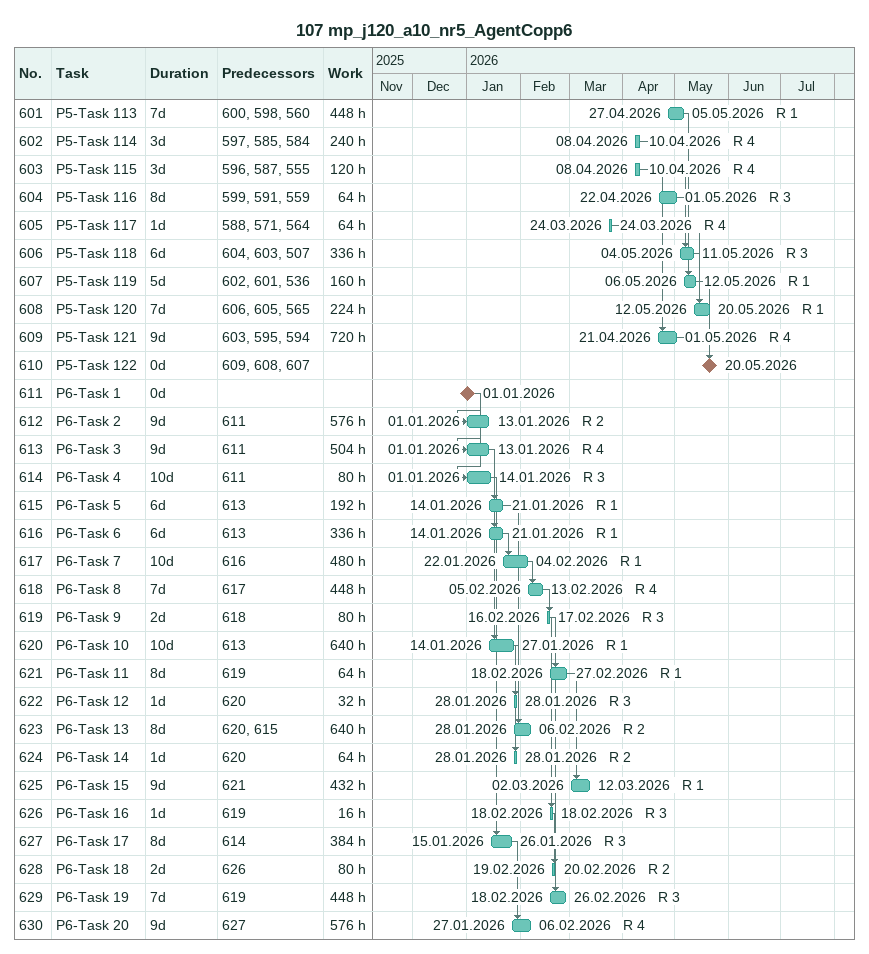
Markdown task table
107 mp_j120_a10_nr5_AgentCopp6

| ID | Task | Duration | Start | Finish | Predecessors | Resources | Work (h) |
|---|---|---|---|---|---|---|---|
| 601 | P5-Task 113 | 7d | 2026-04-27 | 2026-05-05 | 600, 598, 560 | R 1 | 448 |
| 602 | P5-Task 114 | 3d | 2026-04-08 | 2026-04-10 | 597, 585, 584 | R 4 | 240 |
| 603 | P5-Task 115 | 3d | 2026-04-08 | 2026-04-10 | 596, 587, 555 | R 4 | 120 |
| 604 | P5-Task 116 | 8d | 2026-04-22 | 2026-05-01 | 599, 591, 559 | R 3 | 64 |
| 605 | P5-Task 117 | 1d | 2026-03-24 | 2026-03-24 | 588, 571, 564 | R 4 | 64 |
| 606 | P5-Task 118 | 6d | 2026-05-04 | 2026-05-11 | 604, 603, 507 | R 3 | 336 |
| 607 | P5-Task 119 | 5d | 2026-05-06 | 2026-05-12 | 602, 601, 536 | R 1 | 160 |
| 608 | P5-Task 120 | 7d | 2026-05-12 | 2026-05-20 | 606, 605, 565 | R 1 | 224 |
| 609 | P5-Task 121 | 9d | 2026-04-21 | 2026-05-01 | 603, 595, 594 | R 4 | 720 |
| 610 | P5-Task 122 | 0d | 2026-05-20 | 2026-05-20 | 609, 608, 607 |  |  |
| 611 | P6-Task 1 | 0d | 2026-01-01 | 2026-01-01 |  |  |  |
| 612 | P6-Task 2 | 9d | 2026-01-01 | 2026-01-13 | 611 | R 2 | 576 |
| 613 | P6-Task 3 | 9d | 2026-01-01 | 2026-01-13 | 611 | R 4 | 504 |
| 614 | P6-Task 4 | 10d | 2026-01-01 | 2026-01-14 | 611 | R 3 | 80 |
| 615 | P6-Task 5 | 6d | 2026-01-14 | 2026-01-21 | 613 | R 1 | 192 |
| 616 | P6-Task 6 | 6d | 2026-01-14 | 2026-01-21 | 613 | R 1 | 336 |
| 617 | P6-Task 7 | 10d | 2026-01-22 | 2026-02-04 | 616 | R 1 | 480 |
| 618 | P6-Task 8 | 7d | 2026-02-05 | 2026-02-13 | 617 | R 4 | 448 |
| 619 | P6-Task 9 | 2d | 2026-02-16 | 2026-02-17 | 618 | R 3 | 80 |
| 620 | P6-Task 10 | 10d | 2026-01-14 | 2026-01-27 | 613 | R 1 | 640 |
| 621 | P6-Task 11 | 8d | 2026-02-18 | 2026-02-27 | 619 | R 1 | 64 |
| 622 | P6-Task 12 | 1d | 2026-01-28 | 2026-01-28 | 620 | R 3 | 32 |
| 623 | P6-Task 13 | 8d | 2026-01-28 | 2026-02-06 | 620, 615 | R 2 | 640 |
| 624 | P6-Task 14 | 1d | 2026-01-28 | 2026-01-28 | 620 | R 2 | 64 |
| 625 | P6-Task 15 | 9d | 2026-03-02 | 2026-03-12 | 621 | R 1 | 432 |
| 626 | P6-Task 16 | 1d | 2026-02-18 | 2026-02-18 | 619 | R 3 | 16 |
| 627 | P6-Task 17 | 8d | 2026-01-15 | 2026-01-26 | 614 | R 3 | 384 |
| 628 | P6-Task 18 | 2d | 2026-02-19 | 2026-02-20 | 626 | R 2 | 80 |
| 629 | P6-Task 19 | 7d | 2026-02-18 | 2026-02-26 | 619 | R 3 | 448 |
| 630 | P6-Task 20 | 9d | 2026-01-27 | 2026-02-06 | 627 | R 4 | 576 |
